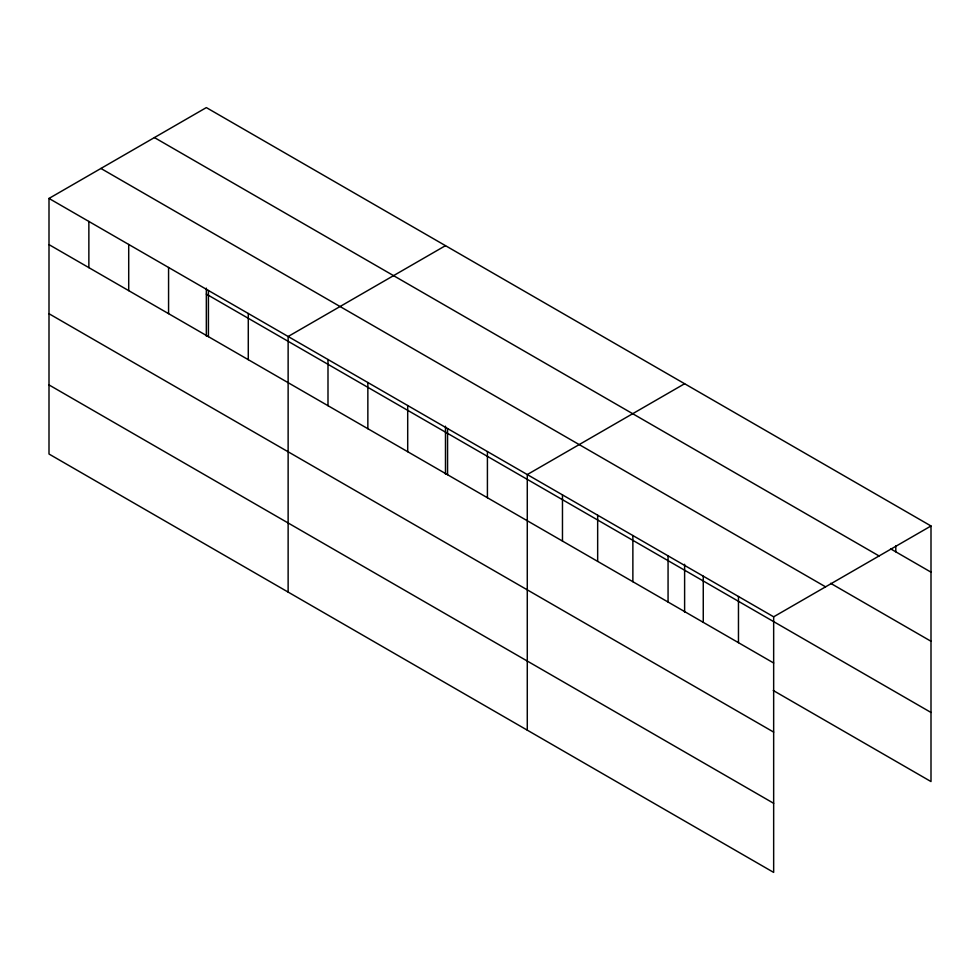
<?xml version="1.0" encoding="UTF-8"?>
<svg xmlns="http://www.w3.org/2000/svg" width="980" height="980" viewBox="0 0 980 980"><rect width="100%" height="100%" fill="white"/><g stroke="black" fill="none" stroke-linecap="round" stroke-linejoin="round"><path stroke-width="1.47" d="M49 198.438L773.661 616.812L773.661 872.408L49 454.022L49 198.438L206.339 107.592L931 525.978L931 781.562L773.257 690.496M445.484 245.662L288.132 336.507L288.132 592.091M684.616 383.731L527.277 474.565L527.277 730.149M773.661 616.812L931 525.978M890.587 548.825L931 572.161M154.424 137.58L879.072 555.954M830.624 583.308L931 641.263M100.928 168.462L825.577 586.836M206.339 294.086L931 712.46M49 244.62L773.661 662.995M49 313.723L773.661 732.097M49 384.92L773.661 803.306M895.806 545.885L895.806 551.838M738.467 596.489L738.467 642.684M703.26 576.167L703.26 622.361M684.616 564.284L684.616 612.279M668.066 555.856L668.066 602.038M632.872 535.533L632.872 581.716M597.665 515.211L597.665 561.393M562.471 494.888L562.471 541.07M487.415 451.56L487.415 497.742M447.566 428.542L447.566 474.724M445.484 426.214L445.484 474.21M407.704 405.536L407.704 451.719M367.855 382.519L367.855 428.713M327.994 359.513L327.994 405.696M248.283 313.49L248.283 359.672M208.422 290.484L208.422 336.667M206.339 288.144L206.339 336.14M168.572 267.466L168.572 313.649M128.711 244.461L128.711 290.644M88.862 221.443L88.862 267.638"/></g></svg>
